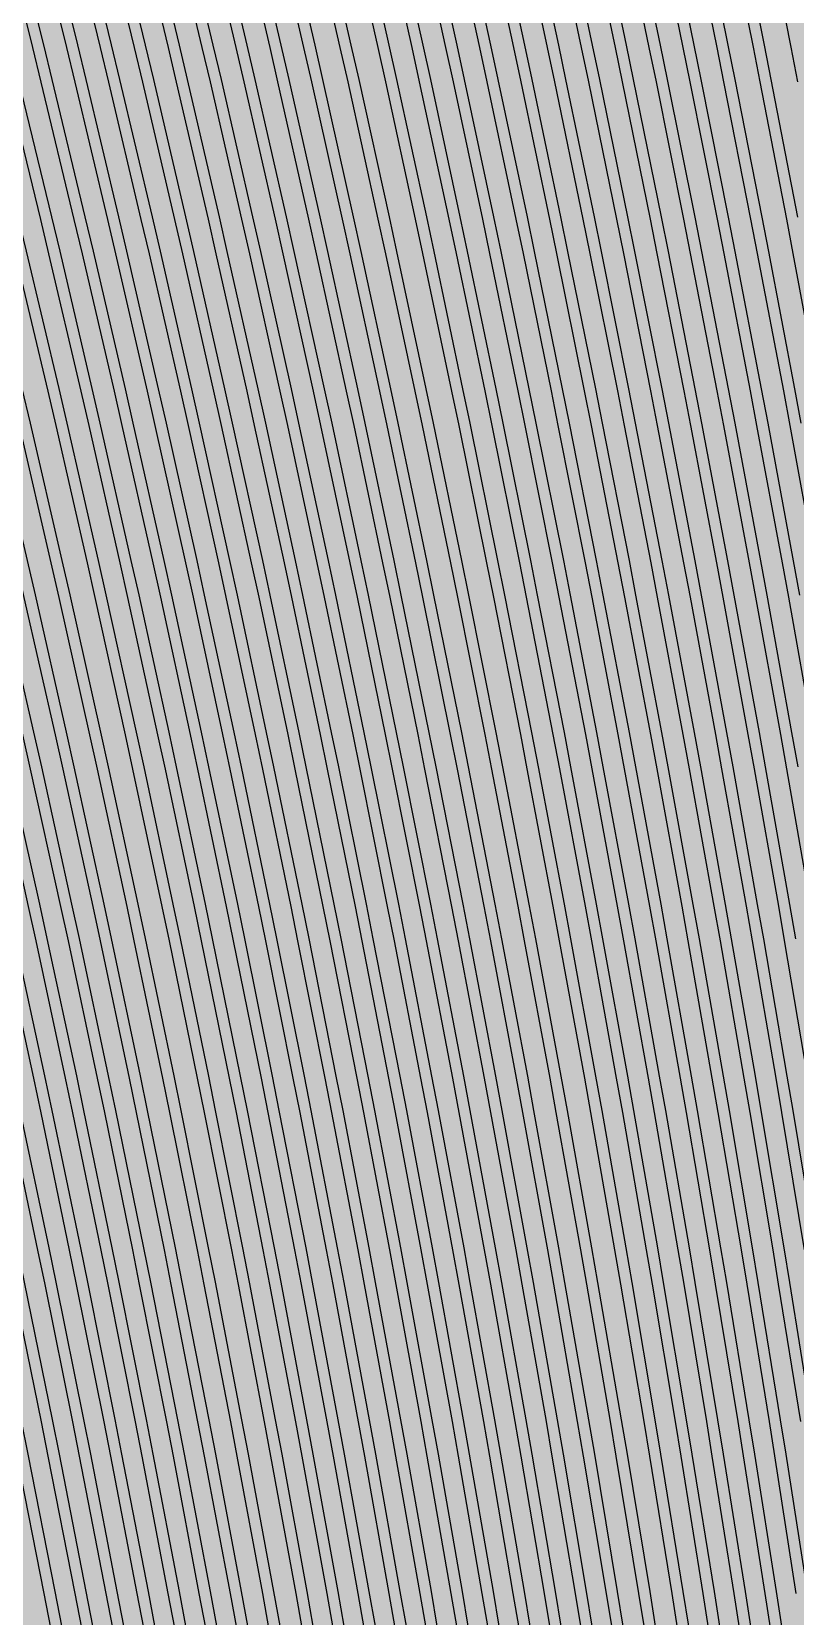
# Model space of a CAD drawing. Header units: metres. Extents: x -7240 to 10960, y -29667 to 1823.
# Drawn here: x 1198.5 to 1337.5, y -16833.8 to -16545.6 of the extents above; entities that cross this region are included whole.
import ezdxf

# ---------------------------------------------------------------- set-up
doc = ezdxf.new("R2010")
doc.units = ezdxf.units.M
doc.layers.add('Metal1', color=4, linetype='CONTINUOUS')
doc.layers.add('Polyimide', color=7, linetype='CONTINUOUS')

msp = doc.modelspace()

# ---------------------------------------------------------------- hatches: boundary and pattern name
at = {"layer": 'Polyimide'}
msp.add_hatch(color=7, dxfattribs=at).paths.add_polyline_path([(4088.45, -11806.89), (4098.72, -11851.21), (4115.58, -11893.47), (4138.63, -11932.7), (4167.35, -11967.99), (4201.08, -11998.53), (4239.03, -12023.62), (4280.35, -12042.68), (4349.18, -12073.73), (4413.2, -12113.76), (4471.26, -12162.04), (4522.3, -12217.69), (4565.39, -12279.7), (4599.74, -12346.94), (4624.73, -12418.19), (4639.91, -12492.16), (4645, -12567.5), (4639.91, -12642.84), (4624.73, -12716.8), (4599.74, -12788.06), (4565.39, -12855.3), (4522.3, -12917.31), (4471.26, -12972.96), (4413.2, -13021.24), (4349.18, -13061.27), (4280.35, -13092.32), (4239.03, -13111.38), (4201.08, -13136.47), (4167.35, -13167.01), (4138.63, -13202.3), (4115.58, -13241.52), (4098.72, -13283.78), (4088.45, -13328.11), (4085, -13373.48), (4085, -13567.5), (4099.45, -13861.55), (4142.64, -14152.77), (4214.18, -14438.35), (4313.36, -14715.55), (4439.24, -14981.69), (4590.59, -15234.21), (4765.97, -15470.68), (4963.68, -15688.82), (5181.82, -15886.53), (5418.29, -16061.91), (5670.81, -16213.26), (5936.95, -16339.14), (6214.15, -16438.32), (6499.73, -16509.85), (6790.95, -16553.05), (7085, -16567.5), (9960.38, -16567.5), (10038.79, -16571.35), (10116.45, -16582.87), (10192.6, -16601.95), (10266.52, -16628.4), (10337.49, -16661.96), (10404.83, -16702.32), (10467.89, -16749.09), (10526.06, -16801.81), (10578.78, -16859.98), (10625.55, -16923.04), (10665.91, -16990.38), (10699.48, -17061.35), (10725.93, -17135.27), (10745, -17211.43), (10756.52, -17289.08), (10760.38, -17367.5), (10760.38, -21957.3), (10721.61, -22012.91), (10685.97, -22070.59), (10653.58, -22130.14), (10624.53, -22191.39), (10598.92, -22254.16), (10576.82, -22318.25), (10558.3, -22383.46), (10543.41, -22449.6), (10532.21, -22516.46), (10524.72, -22583.84), (10520.97, -22651.53), (10520.97, -22719.32), (10524.72, -22787.01), (10532.21, -22854.38), (10543.41, -22921.24), (10558.3, -22987.38), (10576.82, -23052.6), (10598.92, -23116.68), (10624.53, -23179.45), (10653.58, -23240.71), (10685.97, -23300.26), (10721.61, -23357.93), (10760.38, -23413.54), (10760.38, -28667.5), (10756.52, -28745.91), (10745, -28823.57), (10725.93, -28899.73), (10699.48, -28973.65), (10665.91, -29044.62), (10625.55, -29111.96), (10578.78, -29175.01), (10526.06, -29233.19), (10467.89, -29285.91), (10404.83, -29332.68), (10337.49, -29373.04), (10266.52, -29406.6), (10192.6, -29433.05), (10116.45, -29452.13), (10038.79, -29463.65), (9960.38, -29467.5), (-6239.63, -29467.5), (-6318.04, -29463.65), (-6395.7, -29452.13), (-6471.85, -29433.05), (-6545.77, -29406.6), (-6616.74, -29373.04), (-6684.08, -29332.68), (-6747.14, -29285.91), (-6805.31, -29233.19), (-6858.03, -29175.01), (-6904.8, -29111.96), (-6945.16, -29044.62), (-6978.73, -28973.65), (-7005.18, -28899.73), (-7024.25, -28823.57), (-7035.77, -28745.91), (-7039.63, -28667.5), (-7039.63, -23426.32), (-6999.36, -23370.07), (-6962.33, -23311.63), (-6928.66, -23251.2), (-6898.45, -23188.96), (-6871.81, -23125.12), (-6848.81, -23059.88), (-6829.53, -22993.44), (-6814.04, -22926.02), (-6802.37, -22857.83), (-6794.57, -22789.09), (-6790.67, -22720.02), (-6790.67, -22650.84), (-6794.57, -22581.77), (-6802.37, -22513.03), (-6814.04, -22444.84), (-6829.53, -22377.42), (-6848.81, -22310.98), (-6871.81, -22245.74), (-6898.45, -22181.89), (-6928.66, -22119.66), (-6962.33, -22059.22), (-6999.36, -22000.79), (-7039.63, -21944.54), (-7039.63, -17367.5), (-7035.77, -17289.08), (-7024.25, -17211.43), (-7005.18, -17135.27), (-6978.73, -17061.35), (-6945.16, -16990.38), (-6904.8, -16923.04), (-6858.03, -16859.98), (-6805.31, -16801.81), (-6747.14, -16749.09), (-6684.08, -16702.32), (-6616.74, -16661.96), (-6545.77, -16628.4), (-6471.85, -16601.95), (-6395.7, -16582.87), (-6318.04, -16571.35), (-6239.63, -16567.5), (-3334, -16567.5), (-3039.95, -16553.05), (-2748.73, -16509.85), (-2463.15, -16438.32), (-2185.95, -16339.14), (-1919.81, -16213.26), (-1667.29, -16061.91), (-1430.82, -15886.53), (-1212.68, -15688.82), (-1014.97, -15470.68), (-839.59, -15234.21), (-688.24, -14981.69), (-562.36, -14715.55), (-463.18, -14438.35), (-391.64, -14152.77), (-348.45, -13861.55), (-334, -13567.5), (-334, -13373.48), (-337.45, -13328.11), (-347.72, -13283.78), (-364.58, -13241.52), (-387.63, -13202.3), (-416.35, -13167.01), (-450.08, -13136.47), (-488.03, -13111.38), (-529.35, -13092.32), (-529.35, -13092.32), (-598.18, -13061.27), (-662.2, -13021.24), (-720.26, -12972.96), (-771.3, -12917.31), (-814.39, -12855.3), (-848.74, -12788.06), (-873.73, -12716.8), (-888.91, -12642.84), (-894, -12567.5), (-888.91, -12492.16), (-873.73, -12418.19), (-848.74, -12346.94), (-814.39, -12279.7), (-771.3, -12217.69), (-720.26, -12162.04), (-662.2, -12113.76), (-598.18, -12073.73), (-529.35, -12042.68), (-488.03, -12023.62), (-450.08, -11998.53), (-416.35, -11967.99), (-387.63, -11932.7), (-364.58, -11893.47), (-347.72, -11851.21), (-337.45, -11806.89), (-334, -11761.52), (-334, -11074.31), (-337.45, -11028.94), (-347.72, -10984.62), (-364.58, -10942.36), (-387.63, -10903.13), (-416.35, -10867.84), (-450.08, -10837.3), (-488.03, -10812.21), (-529.35, -10793.16), (-529.35, -10793.16), (-598.18, -10762.1), (-662.2, -10722.07), (-720.26, -10673.8), (-771.3, -10618.15), (-814.39, -10556.13), (-848.74, -10488.89), (-873.73, -10417.64), (-888.91, -10343.67), (-894, -10268.33), (-888.91, -10192.99), (-873.73, -10119.03), (-848.74, -10047.77), (-814.39, -9980.53), (-771.3, -9918.52), (-720.26, -9862.87), (-662.2, -9814.59), (-598.18, -9774.56), (-529.35, -9743.51), (-488.03, -9724.45), (-450.08, -9699.36), (-416.35, -9668.82), (-387.63, -9633.53), (-364.58, -9594.31), (-347.72, -9552.05), (-337.45, -9507.72), (-334, -9462.35), (-334, -8775.14), (-337.45, -8729.78), (-347.72, -8685.45), (-364.58, -8643.19), (-387.63, -8603.96), (-416.35, -8568.68), (-450.08, -8538.14), (-488.03, -8513.05), (-529.35, -8493.99), (-529.35, -8493.99), (-598.18, -8462.94), (-662.2, -8422.91), (-720.26, -8374.63), (-771.3, -8318.98), (-814.39, -8256.97), (-848.74, -8189.73), (-873.73, -8118.47), (-888.91, -8044.5), (-894, -7969.17), (-888.91, -7893.83), (-873.73, -7819.86), (-848.74, -7748.61), (-814.39, -7681.36), (-771.3, -7619.35), (-720.26, -7563.7), (-662.2, -7515.42), (-598.18, -7475.4), (-529.35, -7444.34), (-529.35, -7444.34), (-488.03, -7425.28), (-450.08, -7400.2), (-416.35, -7369.66), (-387.63, -7334.37), (-364.58, -7295.14), (-347.72, -7252.88), (-337.45, -7208.56), (-334, -7163.19), (-334, -6475.98), (-337.45, -6430.61), (-347.72, -6386.29), (-364.58, -6344.02), (-387.63, -6304.8), (-416.35, -6269.51), (-450.08, -6238.97), (-488.03, -6213.88), (-529.35, -6194.82), (-529.35, -6194.82), (-598.18, -6163.77), (-662.2, -6123.74), (-720.26, -6075.46), (-771.3, -6019.81), (-814.39, -5957.8), (-848.74, -5890.56), (-873.73, -5819.31), (-888.91, -5745.34), (-894, -5670), (-888.91, -5594.66), (-873.73, -5520.69), (-848.74, -5449.44), (-814.39, -5382.2), (-771.3, -5320.19), (-720.26, -5264.54), (-662.2, -5216.26), (-598.18, -5176.23), (-529.35, -5145.18), (-529.35, -5145.18), (-488.03, -5126.12), (-450.08, -5101.03), (-416.35, -5070.49), (-387.63, -5035.2), (-364.58, -4995.98), (-347.72, -4953.71), (-337.45, -4909.39), (-334, -4864.02), (-334, 380), (-334, 1522.5), (-289, 1522.5), (-288.78, 1515.63), (-288.1, 1508.79), (-286.98, 1502.02), (-285.42, 1495.32), (-283.43, 1488.75), (-281.01, 1482.32), (-278.17, 1476.06), (-274.93, 1470), (-271.3, 1464.17), (-267.3, 1458.58), (-262.94, 1453.27), (-258.25, 1448.25), (-253.23, 1443.56), (-247.92, 1439.2), (-242.33, 1435.2), (-236.5, 1431.57), (-230.44, 1428.33), (-224.18, 1425.49), (-217.75, 1423.07), (-211.18, 1421.08), (-204.48, 1419.52), (-197.71, 1418.4), (-190.87, 1417.72), (-184, 1417.5), (-177.13, 1417.72), (-170.29, 1418.4), (-163.52, 1419.52), (-156.82, 1421.08), (-150.25, 1423.07), (-143.82, 1425.49), (-137.56, 1428.33), (-131.5, 1431.57), (-125.67, 1435.2), (-120.08, 1439.2), (-114.77, 1443.56), (-109.75, 1448.25), (-105.06, 1453.27), (-100.7, 1458.58), (-96.7, 1464.17), (-93.07, 1470), (-89.83, 1476.06), (-86.99, 1482.32), (-84.57, 1488.75), (-82.58, 1495.32), (-81.02, 1502.02), (-79.9, 1508.79), (-79.22, 1515.63), (-79, 1522.5), (1786, 1522.5), (3835, 1522.5), (3835.21, 1529.04), (3835.86, 1535.55), (3836.92, 1542.01), (3838.41, 1548.38), (3840.31, 1554.64), (3842.61, 1560.77), (3845.31, 1566.73), (3848.4, 1572.5), (3851.85, 1578.06), (3855.66, 1583.38), (3859.82, 1588.43), (3864.29, 1593.21), (3869.07, 1597.68), (3874.12, 1601.84), (3879.44, 1605.65), (3885, 1609.1), (3890.77, 1612.19), (3896.73, 1614.89), (3902.86, 1617.19), (3909.12, 1619.09), (3915.49, 1620.58), (3921.95, 1621.64), (3928.46, 1622.29), (3935, 1622.5), (3941.54, 1622.29), (3948.05, 1621.64), (3954.51, 1620.58), (3960.88, 1619.09), (3967.14, 1617.19), (3973.27, 1614.89), (3979.23, 1612.19), (3985, 1609.1), (3990.56, 1605.65), (3995.88, 1601.84), (4000.93, 1597.68), (4005.71, 1593.21), (4010.18, 1588.43), (4014.34, 1583.38), (4018.15, 1578.06), (4021.6, 1572.5), (4024.69, 1566.73), (4027.39, 1560.77), (4029.69, 1554.64), (4031.59, 1548.38), (4033.08, 1542.01), (4034.14, 1535.55), (4034.79, 1529.04), (4035, 1522.5), (4085, 1522.5), (4085, 380), (4085, 330), (4085, -4864.02), (4088.45, -4909.39), (4098.72, -4953.71), (4115.58, -4995.98), (4138.63, -5035.2), (4167.35, -5070.49), (4201.08, -5101.03), (4239.03, -5126.12), (4280.35, -5145.18), (4280.35, -5145.18), (4349.18, -5176.23), (4413.2, -5216.26), (4471.26, -5264.54), (4522.3, -5320.19), (4565.39, -5382.2), (4599.74, -5449.44), (4624.73, -5520.69), (4639.91, -5594.66), (4645, -5670), (4639.91, -5745.34), (4624.73, -5819.31), (4599.74, -5890.56), (4565.39, -5957.8), (4522.3, -6019.81), (4471.26, -6075.46), (4413.2, -6123.74), (4349.18, -6163.77), (4280.35, -6194.82), (4239.03, -6213.88), (4201.08, -6238.97), (4167.35, -6269.51), (4138.63, -6304.8), (4115.58, -6344.02), (4098.72, -6386.29), (4088.45, -6430.61), (4085, -6475.98), (4085, -11761.52), (4088.45, -11806.89)])

# ---------------------------------------------------------------- linework, layer by layer
at = {"layer": 'Metal1'}
for points in [[(1202.01, -16835.89), (1200.8, -16829.63), (1195.88, -16804.66), (1194.62, -16798.4), (1189.5, -16773.43), (1188.19, -16767.16), (1182.87, -16742.19), (1181.51, -16735.93), (1175.99, -16710.96), (1174.58, -16704.7), (1168.84, -16679.73), (1167.38, -16673.46), (1161.44, -16648.5), (1159.92, -16642.23), (1153.77, -16617.27), (1152.2, -16611), (1145.83, -16586.03), (1144.2, -16579.76), (1137.61, -16554.8), (1135.93, -16548.53), (1129.12, -16523.57)], [(1131.05, -16523.04), (1137.86, -16548.01), (1139.55, -16554.29), (1146.13, -16579.26), (1147.76, -16585.54), (1154.13, -16610.51), (1155.71, -16616.78), (1161.86, -16641.75), (1163.38, -16648.03), (1169.33, -16673), (1170.79, -16679.28), (1176.53, -16704.25), (1177.94, -16710.53), (1183.47, -16735.5), (1184.83, -16741.77), (1190.15, -16766.75), (1191.46, -16773.02), (1196.58, -16798), (1197.84, -16804.27), (1202.77, -16829.25), (1203.98, -16835.52)], [(1207.65, -16835.89), (1206.45, -16829.63), (1201.57, -16804.66), (1200.32, -16798.39), (1195.24, -16773.42), (1193.94, -16767.16), (1188.66, -16742.19), (1187.31, -16735.93), (1181.83, -16710.96), (1180.43, -16704.69), (1174.75, -16679.73), (1173.29, -16673.46), (1167.4, -16648.5), (1165.9, -16642.23), (1159.79, -16617.26), (1158.23, -16610.99), (1151.91, -16586.03), (1150.3, -16579.76), (1143.76, -16554.8), (1142.1, -16548.53), (1135.34, -16523.57)], [(1137.27, -16523.04), (1144.03, -16548.01), (1145.7, -16554.29), (1152.24, -16579.26), (1153.85, -16585.54), (1160.17, -16610.51), (1161.73, -16616.78), (1167.84, -16641.76), (1169.35, -16648.03), (1175.24, -16673.01), (1176.7, -16679.28), (1182.38, -16704.25), (1183.79, -16710.53), (1189.27, -16735.5), (1190.62, -16741.77), (1195.9, -16766.75), (1197.2, -16773.02), (1202.28, -16798), (1203.53, -16804.27), (1208.41, -16829.25), (1209.61, -16835.52)], [(1213.29, -16835.89), (1212.1, -16829.63), (1207.26, -16804.66), (1206.02, -16798.39), (1200.98, -16773.42), (1199.69, -16767.16), (1194.45, -16742.19), (1193.12, -16735.93), (1187.68, -16710.96), (1186.29, -16704.69), (1180.65, -16679.73), (1179.21, -16673.46), (1173.36, -16648.49), (1171.87, -16642.23), (1165.81, -16617.26), (1164.27, -16610.99), (1158, -16586.03), (1156.4, -16579.76), (1149.92, -16554.8), (1148.26, -16548.53), (1141.56, -16523.57)], [(1143.49, -16523.04), (1150.19, -16548.01), (1151.85, -16554.29), (1158.34, -16579.26), (1159.94, -16585.54), (1166.21, -16610.51), (1167.76, -16616.79), (1173.81, -16641.76), (1175.31, -16648.03), (1181.16, -16673.01), (1182.6, -16679.28), (1188.24, -16704.26), (1189.63, -16710.53), (1195.07, -16735.5), (1196.41, -16741.78), (1201.65, -16766.75), (1202.94, -16773.02), (1207.98, -16798), (1209.22, -16804.27), (1214.06, -16829.25), (1215.25, -16835.52)], [(1218.92, -16835.89), (1217.74, -16829.62), (1212.94, -16804.65), (1211.71, -16798.39), (1206.72, -16773.42), (1205.44, -16767.16), (1200.25, -16742.19), (1198.92, -16735.92), (1193.53, -16710.96), (1192.15, -16704.69), (1186.55, -16679.72), (1185.12, -16673.46), (1179.32, -16648.49), (1177.84, -16642.22), (1171.84, -16617.26), (1170.3, -16610.99), (1164.09, -16586.03), (1162.5, -16579.76), (1156.07, -16554.79), (1154.43, -16548.52), (1147.78, -16523.56)], [(1149.71, -16523.04), (1156.36, -16548.01), (1158, -16554.29), (1164.44, -16579.26), (1166.03, -16585.54), (1172.24, -16610.51), (1173.78, -16616.79), (1179.79, -16641.76), (1181.27, -16648.03), (1187.07, -16673.01), (1188.5, -16679.28), (1194.1, -16704.26), (1195.48, -16710.53), (1200.87, -16735.51), (1202.2, -16741.78), (1207.4, -16766.75), (1208.68, -16773.02), (1213.68, -16798), (1214.91, -16804.27), (1219.71, -16829.25), (1220.89, -16835.52)], [(1224.56, -16835.88), (1223.39, -16829.62), (1218.63, -16804.65), (1217.41, -16798.39), (1212.45, -16773.42), (1211.19, -16767.16), (1206.04, -16742.19), (1204.72, -16735.92), (1199.37, -16710.95), (1198, -16704.69), (1192.46, -16679.72), (1191.04, -16673.46), (1185.29, -16648.49), (1183.82, -16642.22), (1177.86, -16617.26), (1176.34, -16610.99), (1170.17, -16586.02), (1168.6, -16579.76), (1162.22, -16554.79), (1160.59, -16548.52), (1154, -16523.56)], [(1155.93, -16523.05), (1162.53, -16548.02), (1164.16, -16554.29), (1170.54, -16579.26), (1172.11, -16585.54), (1178.28, -16610.51), (1179.8, -16616.79), (1185.76, -16641.76), (1187.23, -16648.04), (1192.99, -16673.01), (1194.41, -16679.28), (1199.96, -16704.26), (1201.33, -16710.53), (1206.68, -16735.51), (1207.99, -16741.78), (1213.15, -16766.76), (1214.42, -16773.03), (1219.37, -16798), (1220.59, -16804.27), (1225.36, -16829.25), (1226.53, -16835.52)], [(1230.2, -16835.88), (1229.04, -16829.62), (1224.32, -16804.65), (1223.11, -16798.39), (1218.19, -16773.42), (1216.93, -16767.15), (1211.83, -16742.18), (1210.52, -16735.92), (1205.22, -16710.95), (1203.86, -16704.69), (1198.36, -16679.72), (1196.95, -16673.45), (1191.25, -16648.49), (1189.79, -16642.22), (1183.88, -16617.25), (1182.37, -16610.99), (1176.26, -16586.02), (1174.7, -16579.75), (1168.37, -16554.79), (1166.76, -16548.52), (1160.22, -16523.56)], [(1162.15, -16523.05), (1168.69, -16548.02), (1170.31, -16554.3), (1176.64, -16579.27), (1178.2, -16585.54), (1184.32, -16610.52), (1185.83, -16616.79), (1191.74, -16641.76), (1193.2, -16648.04), (1198.9, -16673.01), (1200.31, -16679.29), (1205.81, -16704.26), (1207.17, -16710.53), (1212.48, -16735.51), (1213.79, -16741.78), (1218.9, -16766.76), (1220.15, -16773.03), (1225.07, -16798.01), (1226.28, -16804.27), (1231.01, -16829.25), (1232.17, -16835.52)], [(1235.84, -16835.88), (1234.69, -16829.62), (1230, -16804.65), (1228.8, -16798.39), (1223.93, -16773.42), (1222.68, -16767.15), (1217.62, -16742.18), (1216.32, -16735.92), (1211.06, -16710.95), (1209.72, -16704.69), (1204.26, -16679.72), (1202.87, -16673.45), (1197.21, -16648.48), (1195.76, -16642.22), (1189.91, -16617.25), (1188.41, -16610.99), (1182.35, -16586.02), (1180.8, -16579.75), (1174.53, -16554.79), (1172.92, -16548.52), (1166.44, -16523.56)], [(1168.38, -16523.05), (1174.86, -16548.02), (1176.46, -16554.3), (1182.74, -16579.27), (1184.29, -16585.54), (1190.35, -16610.52), (1191.85, -16616.79), (1197.71, -16641.77), (1199.16, -16648.04), (1204.82, -16673.01), (1206.21, -16679.29), (1211.67, -16704.26), (1213.02, -16710.53), (1218.28, -16735.51), (1219.58, -16741.78), (1224.64, -16766.76), (1225.89, -16773.03), (1230.77, -16798.01), (1231.97, -16804.28), (1236.65, -16829.25), (1237.81, -16835.52)], [(1241.71, -16835.88), (1240.58, -16829.62), (1235.95, -16804.65), (1234.76, -16798.38), (1229.94, -16773.41), (1228.71, -16767.15), (1223.7, -16742.18), (1222.42, -16735.92), (1217.22, -16710.95), (1215.9, -16704.68), (1210.5, -16679.71), (1209.12, -16673.45), (1203.53, -16648.48), (1202.1, -16642.22), (1196.31, -16617.25), (1194.83, -16610.98), (1188.84, -16586.02), (1187.31, -16579.75), (1181.11, -16554.78), (1179.53, -16548.52), (1173.12, -16523.55)], [(1175.05, -16523.05), (1181.46, -16548.02), (1183.05, -16554.3), (1189.25, -16579.27), (1190.78, -16585.55), (1196.78, -16610.52), (1198.26, -16616.79), (1204.05, -16641.77), (1205.48, -16648.04), (1211.08, -16673.02), (1212.46, -16679.29), (1217.85, -16704.26), (1219.18, -16710.54), (1224.38, -16735.51), (1225.66, -16741.78), (1230.67, -16766.76), (1231.91, -16773.03), (1236.73, -16798.01), (1237.91, -16804.28), (1242.54, -16829.26), (1243.68, -16835.52)], [(1247.75, -16835.88), (1246.63, -16829.62), (1242.06, -16804.64), (1240.89, -16798.38), (1236.14, -16773.41), (1234.93, -16767.15), (1229.99, -16742.18), (1228.73, -16735.91), (1223.6, -16710.94), (1222.29, -16704.68), (1216.97, -16679.71), (1215.61, -16673.45), (1210.1, -16648.48), (1208.69, -16642.21), (1202.98, -16617.25), (1201.52, -16610.98), (1195.61, -16586.01), (1194.1, -16579.75), (1187.98, -16554.78), (1186.42, -16548.51), (1180.1, -16523.55)], [(1182.04, -16523.05), (1188.36, -16548.03), (1189.92, -16554.3), (1196.04, -16579.27), (1197.55, -16585.55), (1203.46, -16610.52), (1204.92, -16616.8), (1210.64, -16641.77), (1212.05, -16648.04), (1217.56, -16673.02), (1218.92, -16679.29), (1224.25, -16704.27), (1225.56, -16710.54), (1230.69, -16735.52), (1231.95, -16741.79), (1236.89, -16766.76), (1238.11, -16773.03), (1242.86, -16798.01), (1244.03, -16804.28), (1248.6, -16829.26), (1249.72, -16835.53)], [(1253.39, -16835.87), (1252.28, -16829.61), (1247.75, -16804.64), (1246.59, -16798.38), (1241.88, -16773.41), (1240.68, -16767.15), (1235.78, -16742.17), (1234.53, -16735.91), (1229.44, -16710.94), (1228.15, -16704.68), (1222.87, -16679.71), (1221.52, -16673.45), (1216.06, -16648.48), (1214.66, -16642.21), (1209, -16617.24), (1207.55, -16610.98), (1201.69, -16586.01), (1200.2, -16579.74), (1194.13, -16554.78), (1192.59, -16548.51), (1186.32, -16523.55)], [(1188.26, -16523.06), (1194.53, -16548.03), (1196.08, -16554.3), (1202.14, -16579.28), (1203.64, -16585.55), (1209.5, -16610.52), (1210.95, -16616.8), (1216.61, -16641.77), (1218.01, -16648.04), (1223.48, -16673.02), (1224.83, -16679.29), (1230.1, -16704.27), (1231.4, -16710.54), (1236.49, -16735.52), (1237.74, -16741.79), (1242.64, -16766.77), (1243.84, -16773.03), (1248.56, -16798.01), (1249.72, -16804.28), (1254.25, -16829.26), (1255.36, -16835.53)], [(1259.03, -16835.87), (1257.92, -16829.61), (1253.44, -16804.64), (1252.29, -16798.38), (1247.62, -16773.41), (1246.42, -16767.14), (1241.57, -16742.17), (1240.33, -16735.91), (1235.29, -16710.94), (1234, -16704.68), (1228.77, -16679.71), (1227.44, -16673.44), (1222.02, -16648.47), (1220.63, -16642.21), (1215.02, -16617.24), (1213.59, -16610.98), (1207.78, -16586.01), (1206.29, -16579.74), (1200.29, -16554.78), (1198.75, -16548.51), (1192.54, -16523.54)], [(1194.48, -16523.06), (1200.69, -16548.03), (1202.23, -16554.3), (1208.24, -16579.28), (1209.73, -16585.55), (1215.54, -16610.53), (1216.97, -16616.8), (1222.59, -16641.77), (1223.97, -16648.05), (1229.39, -16673.02), (1230.73, -16679.29), (1235.96, -16704.27), (1237.25, -16710.54), (1242.29, -16735.52), (1243.53, -16741.79), (1248.39, -16766.77), (1249.58, -16773.03), (1254.25, -16798.01), (1255.4, -16804.28), (1259.89, -16829.26), (1261, -16835.53)], [(1264.66, -16835.87), (1263.57, -16829.61), (1259.12, -16804.64), (1257.98, -16798.38), (1253.36, -16773.4), (1252.17, -16767.14), (1247.36, -16742.17), (1246.13, -16735.91), (1241.14, -16710.94), (1239.86, -16704.68), (1234.68, -16679.7), (1233.35, -16673.44), (1227.98, -16648.47), (1226.61, -16642.21), (1221.04, -16617.24), (1219.62, -16610.97), (1213.86, -16586.01), (1212.39, -16579.74), (1206.44, -16554.77), (1204.92, -16548.51), (1198.76, -16523.54)], [(1200.7, -16523.06), (1206.86, -16548.03), (1208.38, -16554.31), (1214.34, -16579.28), (1215.81, -16585.55), (1221.57, -16610.53), (1223, -16616.8), (1228.56, -16641.78), (1229.94, -16648.05), (1235.31, -16673.02), (1236.63, -16679.29), (1241.82, -16704.27), (1243.1, -16710.54), (1248.09, -16735.52), (1249.32, -16741.79), (1254.14, -16766.77), (1255.32, -16773.04), (1259.95, -16798.02), (1261.09, -16804.28), (1265.54, -16829.26), (1266.64, -16835.53)], [(1270.3, -16835.87), (1269.22, -16829.61), (1264.81, -16804.64), (1263.68, -16798.38), (1259.09, -16773.4), (1257.92, -16767.14), (1253.15, -16742.17), (1251.93, -16735.91), (1246.98, -16710.94), (1245.72, -16704.67), (1240.58, -16679.7), (1239.27, -16673.44), (1233.94, -16648.47), (1232.58, -16642.21), (1227.07, -16617.24), (1225.66, -16610.97), (1219.95, -16586), (1218.49, -16579.74), (1212.59, -16554.77), (1211.08, -16548.5), (1204.98, -16523.54)], [(1206.92, -16523.06), (1213.03, -16548.03), (1214.54, -16554.31), (1220.44, -16579.28), (1221.9, -16585.55), (1227.61, -16610.53), (1229.02, -16616.8), (1234.54, -16641.78), (1235.9, -16648.05), (1241.22, -16673.03), (1242.54, -16679.3), (1247.68, -16704.27), (1248.94, -16710.54), (1253.9, -16735.52), (1255.12, -16741.79), (1259.89, -16766.77), (1261.06, -16773.04), (1265.65, -16798.02), (1266.78, -16804.28), (1271.19, -16829.27), (1272.27, -16835.53)], [(1275.94, -16835.87), (1274.87, -16829.61), (1270.5, -16804.63), (1269.38, -16798.37), (1264.83, -16773.4), (1263.67, -16767.14), (1258.94, -16742.17), (1257.73, -16735.91), (1252.83, -16710.93), (1251.57, -16704.67), (1246.48, -16679.7), (1245.18, -16673.44), (1239.9, -16648.47), (1238.56, -16642.2), (1233.09, -16617.23), (1231.7, -16610.97), (1226.04, -16586), (1224.59, -16579.74), (1218.74, -16554.77), (1217.25, -16548.5), (1211.2, -16523.54)], [(1213.14, -16523.06), (1219.19, -16548.04), (1220.69, -16554.31), (1226.54, -16579.28), (1227.99, -16585.56), (1233.65, -16610.53), (1235.04, -16616.8), (1240.51, -16641.78), (1241.86, -16648.05), (1247.14, -16673.03), (1248.44, -16679.3), (1253.53, -16704.28), (1254.79, -16710.54), (1259.7, -16735.52), (1260.91, -16741.79), (1265.63, -16766.77), (1266.8, -16773.04), (1271.35, -16798.02), (1272.47, -16804.29), (1276.84, -16829.27), (1277.91, -16835.53)], [(1281.58, -16835.87), (1280.51, -16829.61), (1276.18, -16804.63), (1275.08, -16798.37), (1270.57, -16773.4), (1269.42, -16767.14), (1264.73, -16742.17), (1263.54, -16735.9), (1258.67, -16710.93), (1257.43, -16704.67), (1252.38, -16679.7), (1251.1, -16673.44), (1245.87, -16648.47), (1244.53, -16642.2), (1239.11, -16617.23), (1237.73, -16610.97), (1232.12, -16586), (1230.69, -16579.73), (1224.89, -16554.77), (1223.41, -16548.5), (1217.42, -16523.53)], [(1219.36, -16523.06), (1225.36, -16548.04), (1226.84, -16554.31), (1232.64, -16579.29), (1234.07, -16585.56), (1239.68, -16610.53), (1241.07, -16616.81), (1246.49, -16641.78), (1247.82, -16648.05), (1253.05, -16673.03), (1254.34, -16679.3), (1259.39, -16704.28), (1260.63, -16710.55), (1265.5, -16735.53), (1266.7, -16741.79), (1271.38, -16766.77), (1272.54, -16773.04), (1277.04, -16798.02), (1278.15, -16804.29), (1282.49, -16829.27), (1283.55, -16835.53)], [(1287.22, -16835.86), (1286.16, -16829.61), (1281.87, -16804.63), (1280.77, -16798.37), (1276.31, -16773.4), (1275.17, -16767.14), (1270.52, -16742.16), (1269.34, -16735.9), (1264.52, -16710.93), (1263.29, -16704.67), (1258.29, -16679.7), (1257.01, -16673.43), (1251.83, -16648.46), (1250.5, -16642.2), (1245.14, -16617.23), (1243.77, -16610.97), (1238.21, -16586), (1236.79, -16579.73), (1231.05, -16554.76), (1229.58, -16548.5), (1223.64, -16523.53)], [(1225.58, -16523.07), (1231.53, -16548.04), (1232.99, -16554.31), (1238.74, -16579.29), (1240.16, -16585.56), (1245.72, -16610.54), (1247.09, -16616.81), (1252.46, -16641.78), (1253.79, -16648.05), (1258.97, -16673.03), (1260.25, -16679.3), (1265.25, -16704.28), (1266.48, -16710.55), (1271.3, -16735.53), (1272.49, -16741.79), (1277.13, -16766.77), (1278.27, -16773.04), (1282.74, -16798.02), (1283.84, -16804.29), (1288.13, -16829.27), (1289.19, -16835.53)], [(1292.85, -16835.86), (1291.81, -16829.6), (1287.56, -16804.63), (1286.47, -16798.37), (1282.04, -16773.39), (1280.91, -16767.14), (1276.31, -16742.16), (1275.14, -16735.9), (1270.36, -16710.93), (1269.14, -16704.67), (1264.19, -16679.69), (1262.93, -16673.43), (1257.79, -16648.46), (1256.48, -16642.2), (1251.16, -16617.23), (1249.8, -16610.96), (1244.3, -16586), (1242.89, -16579.73), (1237.2, -16554.76), (1235.75, -16548.5), (1229.86, -16523.53)], [(1231.8, -16523.07), (1237.69, -16548.04), (1239.15, -16554.31), (1244.84, -16579.29), (1246.25, -16585.56), (1251.76, -16610.54), (1253.12, -16616.81), (1258.44, -16641.79), (1259.75, -16648.06), (1264.88, -16673.03), (1266.15, -16679.3), (1271.11, -16704.28), (1272.33, -16710.55), (1277.1, -16735.53), (1278.28, -16741.8), (1282.88, -16766.78), (1284.01, -16773.04), (1288.44, -16798.02), (1289.53, -16804.29), (1293.78, -16829.27), (1294.83, -16835.54)], [(1298.49, -16835.86), (1297.46, -16829.6), (1293.24, -16804.63), (1292.17, -16798.37), (1287.78, -16773.39), (1286.66, -16767.13), (1282.1, -16742.16), (1280.94, -16735.9), (1276.21, -16710.93), (1275, -16704.67), (1270.09, -16679.69), (1268.84, -16673.43), (1263.75, -16648.46), (1262.45, -16642.2), (1257.18, -16617.23), (1255.84, -16610.96), (1250.38, -16585.99), (1248.99, -16579.73), (1243.35, -16554.76), (1241.91, -16548.49), (1236.08, -16523.53)], [(1238.03, -16523.07), (1243.86, -16548.04), (1245.3, -16554.32), (1250.94, -16579.29), (1252.34, -16585.56), (1257.79, -16610.54), (1259.14, -16616.81), (1264.41, -16641.79), (1265.71, -16648.06), (1270.8, -16673.04), (1272.05, -16679.3), (1276.96, -16704.28), (1278.17, -16710.55), (1282.91, -16735.53), (1284.07, -16741.8), (1288.63, -16766.78), (1289.75, -16773.04), (1294.14, -16798.03), (1295.21, -16804.29), (1299.43, -16829.27), (1300.47, -16835.54)], [(1304.13, -16835.86), (1303.1, -16829.6), (1298.93, -16804.62), (1297.86, -16798.37), (1293.52, -16773.39), (1292.41, -16767.13), (1287.9, -16742.16), (1286.74, -16735.9), (1282.06, -16710.92), (1280.86, -16704.66), (1276, -16679.69), (1274.75, -16673.43), (1269.71, -16648.46), (1268.43, -16642.19), (1263.21, -16617.22), (1261.87, -16610.96), (1256.47, -16585.99), (1255.09, -16579.73), (1249.5, -16554.76), (1248.08, -16548.49), (1242.3, -16523.52)], [(1244.25, -16523.07), (1250.03, -16548.05), (1251.45, -16554.32), (1257.04, -16579.29), (1258.42, -16585.56), (1263.83, -16610.54), (1265.16, -16616.81), (1270.39, -16641.79), (1271.67, -16648.06), (1276.72, -16673.04), (1277.96, -16679.3), (1282.82, -16704.28), (1284.02, -16710.55), (1288.71, -16735.53), (1289.86, -16741.8), (1294.38, -16766.78), (1295.49, -16773.05), (1299.83, -16798.03), (1300.9, -16804.29), (1305.08, -16829.27), (1306.1, -16835.54)], [(1310.01, -16835.86), (1308.99, -16829.6), (1304.87, -16804.62), (1303.82, -16798.36), (1299.53, -16773.39), (1298.44, -16767.13), (1293.98, -16742.15), (1292.84, -16735.9), (1288.22, -16710.92), (1287.04, -16704.66), (1282.24, -16679.69), (1281.01, -16673.43), (1276.04, -16648.45), (1274.77, -16642.19), (1269.61, -16617.22), (1268.3, -16610.96), (1262.96, -16585.99), (1261.6, -16579.72), (1256.09, -16554.75), (1254.68, -16548.49), (1248.98, -16523.52)], [(1250.93, -16523.07), (1256.63, -16548.05), (1258.04, -16554.32), (1263.56, -16579.3), (1264.92, -16585.57), (1270.25, -16610.54), (1271.57, -16616.81), (1276.73, -16641.79), (1278, -16648.06), (1282.97, -16673.04), (1284.2, -16679.31), (1289, -16704.29), (1290.18, -16710.55), (1294.81, -16735.53), (1295.95, -16741.8), (1300.41, -16766.78), (1301.5, -16773.05), (1305.79, -16798.03), (1306.85, -16804.29), (1310.97, -16829.28), (1311.98, -16835.54)], [(1316.04, -16835.85), (1315.05, -16829.6), (1310.99, -16804.62), (1309.95, -16798.36), (1305.73, -16773.39), (1304.65, -16767.13), (1300.27, -16742.15), (1299.15, -16735.89), (1294.59, -16710.92), (1293.43, -16704.66), (1288.7, -16679.68), (1287.5, -16673.42), (1282.6, -16648.45), (1281.35, -16642.19), (1276.28, -16617.22), (1274.98, -16610.96), (1269.73, -16585.98), (1268.39, -16579.72), (1262.96, -16554.75), (1261.57, -16548.49), (1255.96, -16523.52)], [(1257.91, -16523.08), (1263.53, -16548.05), (1264.91, -16554.32), (1270.35, -16579.3), (1271.69, -16585.57), (1276.94, -16610.55), (1278.23, -16616.82), (1283.31, -16641.79), (1284.56, -16648.06), (1289.46, -16673.04), (1290.67, -16679.31), (1295.39, -16704.29), (1296.56, -16710.56), (1301.12, -16735.54), (1302.24, -16741.8), (1306.62, -16766.78), (1307.7, -16773.05), (1311.93, -16798.03), (1312.96, -16804.3), (1317.02, -16829.28), (1318.02, -16835.54)], [(1321.68, -16835.85), (1320.69, -16829.59), (1316.68, -16804.62), (1315.65, -16798.36), (1311.47, -16773.38), (1310.4, -16767.13), (1306.06, -16742.15), (1304.95, -16735.89), (1300.44, -16710.92), (1299.29, -16704.66), (1294.61, -16679.68), (1293.41, -16673.42), (1288.56, -16648.45), (1287.32, -16642.19), (1282.3, -16617.22), (1281.02, -16610.95), (1275.82, -16585.98), (1274.49, -16579.72), (1269.11, -16554.75), (1267.74, -16548.48), (1262.18, -16523.52)], [(1264.13, -16523.08), (1269.69, -16548.05), (1271.07, -16554.32), (1276.45, -16579.3), (1277.77, -16585.57), (1282.98, -16610.55), (1284.26, -16616.82), (1289.28, -16641.8), (1290.52, -16648.06), (1295.38, -16673.04), (1296.57, -16679.31), (1301.25, -16704.29), (1302.41, -16710.56), (1306.92, -16735.54), (1308.03, -16741.8), (1312.37, -16766.79), (1313.44, -16773.05), (1317.62, -16798.03), (1318.65, -16804.3), (1322.67, -16829.28), (1323.66, -16835.54)], [(1327.32, -16835.85), (1326.34, -16829.59), (1322.36, -16804.62), (1321.35, -16798.36), (1317.21, -16773.38), (1316.15, -16767.12), (1311.85, -16742.15), (1310.75, -16735.89), (1306.28, -16710.91), (1305.14, -16704.65), (1300.51, -16679.68), (1299.33, -16673.42), (1294.52, -16648.45), (1293.3, -16642.19), (1288.32, -16617.21), (1287.05, -16610.95), (1281.9, -16585.98), (1280.59, -16579.72), (1275.26, -16554.75), (1273.9, -16548.48), (1268.4, -16523.51)], [(1270.35, -16523.08), (1275.86, -16548.06), (1277.22, -16554.33), (1282.55, -16579.3), (1283.86, -16585.57), (1289.01, -16610.55), (1290.28, -16616.82), (1295.26, -16641.8), (1296.49, -16648.07), (1301.29, -16673.05), (1302.47, -16679.31), (1307.11, -16704.29), (1308.25, -16710.56), (1312.72, -16735.54), (1313.82, -16741.81), (1318.12, -16766.79), (1319.18, -16773.05), (1323.32, -16798.03), (1324.34, -16804.3), (1328.32, -16829.28), (1329.3, -16835.54), (1333.12, -16860.53), (1334.05, -16866.79), (1337.72, -16891.78)], [(1337.67, -16867.08), (1336.74, -16860.83), (1332.96, -16835.85), (1331.99, -16829.59), (1328.05, -16804.61), (1327.04, -16798.36), (1322.95, -16773.38), (1321.9, -16767.12), (1317.64, -16742.15), (1316.55, -16735.89), (1312.13, -16710.91), (1311, -16704.65), (1306.41, -16679.68), (1305.24, -16673.42), (1300.48, -16648.44), (1299.27, -16642.18), (1294.34, -16617.21), (1293.09, -16610.95), (1287.99, -16585.98), (1286.69, -16579.72), (1281.42, -16554.74), (1280.07, -16548.48), (1274.62, -16523.51)], [(1276.57, -16523.08), (1282.03, -16548.06), (1283.37, -16554.33), (1288.65, -16579.31), (1289.95, -16585.57), (1295.05, -16610.55), (1296.31, -16616.82), (1301.23, -16641.8), (1302.45, -16648.07), (1307.21, -16673.05), (1308.38, -16679.31), (1312.97, -16704.29), (1314.1, -16710.56), (1318.52, -16735.54), (1319.61, -16741.81), (1323.87, -16766.79), (1324.92, -16773.05), (1329.02, -16798.04), (1330.03, -16804.3), (1333.97, -16829.28), (1334.93, -16835.55), (1338.72, -16860.53)], [(1337.64, -16829.59), (1333.74, -16804.61), (1332.74, -16798.36), (1328.68, -16773.38), (1327.65, -16767.12), (1323.43, -16742.14), (1322.35, -16735.89), (1317.97, -16710.91), (1316.86, -16704.65), (1312.31, -16679.68), (1311.16, -16673.42), (1306.45, -16648.44), (1305.25, -16642.18), (1300.37, -16617.21), (1299.12, -16610.95), (1294.08, -16585.97), (1292.79, -16579.71), (1287.57, -16554.74), (1286.24, -16548.48), (1280.84, -16523.51)], [(1282.79, -16523.08), (1288.19, -16548.06), (1289.52, -16554.33), (1294.75, -16579.31), (1296.04, -16585.58), (1301.08, -16610.55), (1302.33, -16616.82), (1307.21, -16641.8), (1308.41, -16648.07), (1313.12, -16673.05), (1314.28, -16679.32), (1318.83, -16704.3), (1319.94, -16710.56), (1324.32, -16735.54), (1325.4, -16741.81), (1329.62, -16766.79), (1330.66, -16773.05), (1334.72, -16798.04), (1335.71, -16804.3), (1339.61, -16829.28)], [(1338.44, -16798.35), (1334.42, -16773.38), (1333.4, -16767.12), (1329.22, -16742.14), (1328.16, -16735.88), (1323.82, -16710.91), (1322.71, -16704.65), (1318.22, -16679.67), (1317.07, -16673.41), (1312.41, -16648.44), (1311.22, -16642.18), (1306.39, -16617.21), (1305.16, -16610.95), (1300.16, -16585.97), (1298.89, -16579.71), (1293.72, -16554.74), (1292.4, -16548.48), (1287.06, -16523.51)], [(1289.01, -16523.08), (1294.36, -16548.06), (1295.68, -16554.33), (1300.85, -16579.31), (1302.12, -16585.58), (1307.12, -16610.56), (1308.35, -16616.82), (1313.18, -16641.8), (1314.37, -16648.07), (1319.04, -16673.05), (1320.18, -16679.32), (1324.68, -16704.3), (1325.79, -16710.56), (1330.13, -16735.55), (1331.19, -16741.81), (1335.37, -16766.79), (1336.4, -16773.06), (1340.41, -16798.04)], [(1339.14, -16767.12), (1335.01, -16742.14), (1333.96, -16735.88), (1329.67, -16710.91), (1328.57, -16704.65), (1324.12, -16679.67), (1322.98, -16673.41), (1318.37, -16648.44), (1317.19, -16642.18), (1312.41, -16617.2), (1311.2, -16610.94), (1306.25, -16585.97), (1304.99, -16579.71), (1299.87, -16554.74), (1298.57, -16548.47), (1293.28, -16523.5)], [(1295.23, -16523.09), (1300.52, -16548.06), (1301.83, -16554.33), (1306.95, -16579.31), (1308.21, -16585.58), (1313.16, -16610.56), (1314.38, -16616.83), (1319.16, -16641.81), (1320.34, -16648.07), (1324.95, -16673.05), (1326.09, -16679.32), (1330.54, -16704.3), (1331.64, -16710.56), (1335.93, -16735.55), (1336.98, -16741.81), (1341.12, -16766.79)], [(1339.76, -16735.88), (1335.51, -16710.9), (1334.43, -16704.65), (1330.02, -16679.67), (1328.9, -16673.41), (1324.33, -16648.44), (1323.17, -16642.18), (1318.44, -16617.2), (1317.23, -16610.94), (1312.34, -16585.97), (1311.09, -16579.71), (1306.02, -16554.73), (1304.73, -16548.47), (1299.5, -16523.5)], [(1301.46, -16523.09), (1306.69, -16548.07), (1307.98, -16554.33), (1313.05, -16579.31), (1314.3, -16585.58), (1319.19, -16610.56), (1320.4, -16616.83), (1325.13, -16641.81), (1326.3, -16648.07), (1330.87, -16673.05), (1331.99, -16679.32), (1336.4, -16704.3), (1337.48, -16710.57)], [(1340.28, -16704.64), (1335.93, -16679.67), (1334.81, -16673.41), (1330.29, -16648.43), (1329.14, -16642.17), (1324.46, -16617.2), (1323.27, -16610.94), (1318.42, -16585.97), (1317.19, -16579.71), (1312.18, -16554.73), (1310.9, -16548.47), (1305.72, -16523.5)], [(1307.68, -16523.09), (1312.86, -16548.07), (1314.14, -16554.34), (1319.15, -16579.32), (1320.38, -16585.58), (1325.23, -16610.56), (1326.43, -16616.83), (1331.11, -16641.81), (1332.26, -16648.07), (1336.78, -16673.06), (1337.9, -16679.32)], [(1340.73, -16673.41), (1336.26, -16648.43), (1335.12, -16642.17), (1330.48, -16617.2), (1329.3, -16610.94), (1324.51, -16585.96), (1323.29, -16579.7), (1318.33, -16554.73), (1317.06, -16548.47), (1311.94, -16523.5)], [(1313.9, -16523.09), (1319.02, -16548.07), (1320.29, -16554.34), (1325.25, -16579.32), (1326.47, -16585.58), (1331.27, -16610.56), (1332.45, -16616.83), (1337.08, -16641.81), (1338.22, -16648.08)], [(1341.09, -16642.17), (1336.51, -16617.2), (1335.34, -16610.94), (1330.6, -16585.96), (1329.39, -16579.7), (1324.48, -16554.73), (1323.23, -16548.47), (1318.16, -16523.49)], [(1320.12, -16523.09), (1325.19, -16548.07), (1326.44, -16554.34), (1331.35, -16579.32), (1332.56, -16585.59), (1337.3, -16610.57), (1338.47, -16616.83)], [(1341.76, -16610.93), (1337.09, -16585.96), (1335.9, -16579.7), (1331.06, -16554.72), (1329.83, -16548.46), (1324.84, -16523.49)], [(1326.8, -16523.09), (1331.79, -16548.07), (1333.03, -16554.34), (1337.86, -16579.32)], [(1337.94, -16554.72), (1336.73, -16548.46), (1331.82, -16523.49)]]:
    msp.add_lwpolyline(points, dxfattribs=at)

doc.saveas('drawing.dxf')
